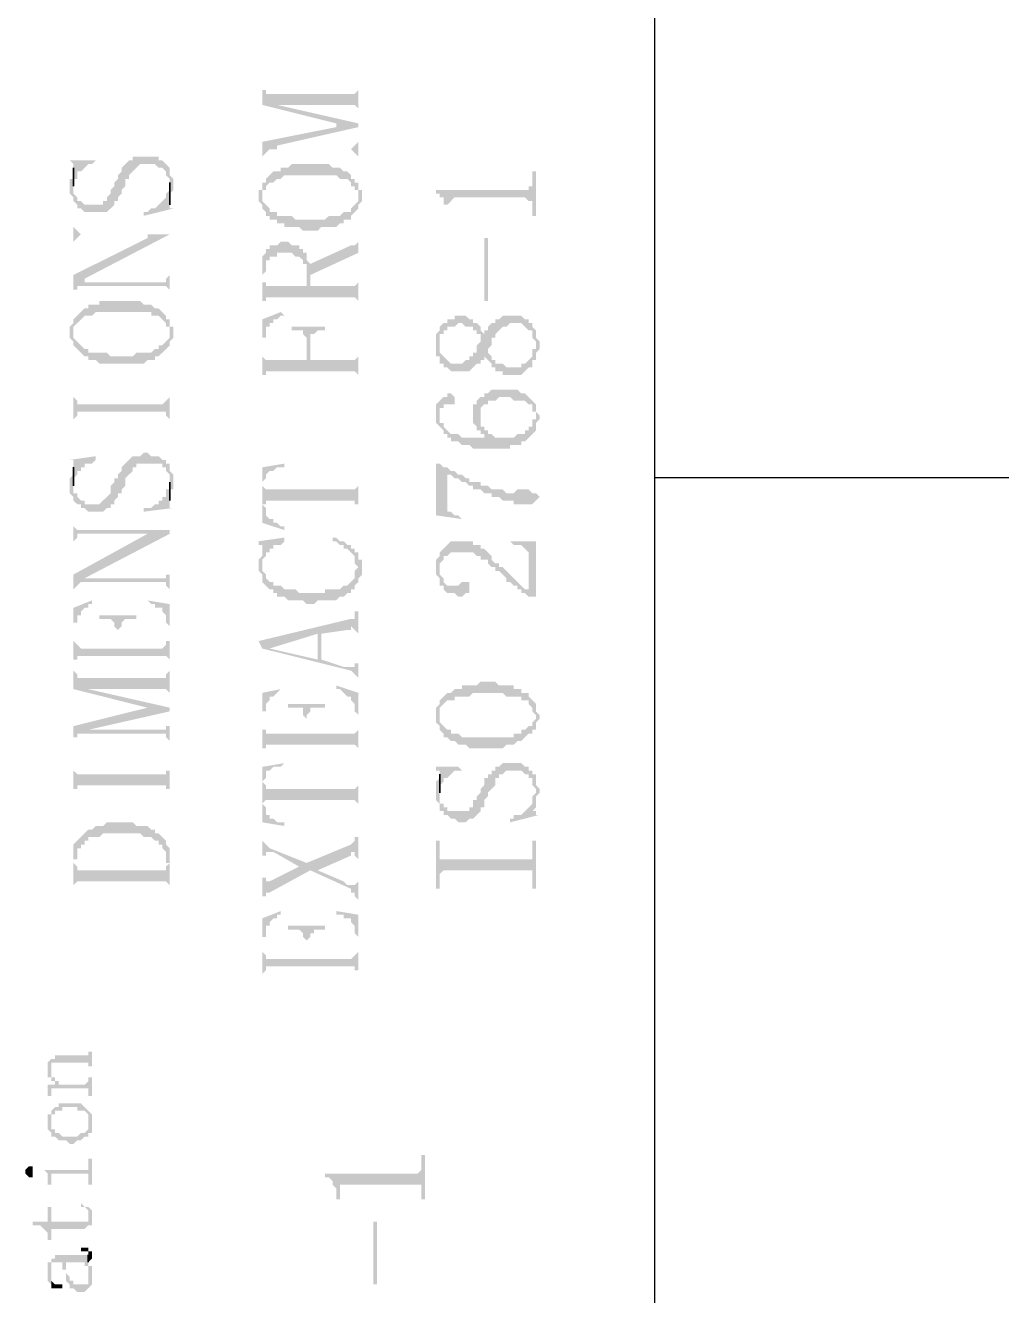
# Model space of a CAD drawing. Header units: inches. Extents: x 3613 to 8393, y -2205 to -794.
# Drawn here: x 3625.07 to 3636.98, y -1664.31 to -1648.8 of the extents above; entities that cross this region are included whole.
import ezdxf

# ---------------------------------------------------------------- set-up
doc = ezdxf.new("R2010")
doc.units = ezdxf.units.IN
doc.header["$MEASUREMENT"] = 0

msp = doc.modelspace()

# ---------------------------------------------------------------- hatches: boundary and pattern name
at = {"transparency": 33554559}
for points in [[(3627.961, -1649.547), (3627.961, -1649.773), (3628.864, -1649.999), (3628.864, -1650.044), (3629.135, -1650.044), (3629.135, -1649.999), (3628.142, -1649.773), (3628.142, -1649.773), (3628.051, -1649.638), (3628.006, -1649.638), (3628.006, -1649.593), (3627.961, -1649.593)], [(3628.051, -1649.638), (3628.142, -1649.773), (3629.089, -1649.773), (3629.135, -1649.818), (3629.135, -1649.863), (3629.135, -1649.547), (3629.135, -1649.593), (3629.135, -1649.593), (3629.089, -1649.638), (3629.044, -1649.638)], [(3627.961, -1650.224), (3627.961, -1650.405), (3627.961, -1650.405), (3628.006, -1650.36), (3628.006, -1650.36), (3628.051, -1650.315), (3628.142, -1650.27), (3629.135, -1650.044), (3628.864, -1650.044)], [(3628.051, -1650.315), (3629.044, -1650.315), (3629.089, -1650.36), (3629.089, -1650.36), (3629.135, -1650.405), (3629.135, -1650.224), (3629.135, -1650.224), (3629.089, -1650.27), (3629.089, -1650.27), (3629.044, -1650.315), (3628.142, -1650.315), (3628.142, -1650.27)], [(3625.614, -1650.766), (3625.614, -1650.856), (3625.614, -1650.856), (3625.659, -1650.901), (3625.659, -1650.947), (3625.659, -1650.947), (3625.705, -1650.992), (3625.705, -1651.037), (3625.75, -1651.037), (3625.795, -1651.082), (3626.066, -1651.082), (3626.111, -1651.037), (3626.111, -1651.037), (3626.156, -1650.992), (3626.156, -1650.947), (3626.201, -1650.947), (3626.201, -1650.901), (3626.246, -1650.856), (3626.246, -1650.811), (3626.291, -1650.766), (3626.291, -1650.676), (3626.336, -1650.676), (3626.336, -1650.631), (3626.382, -1650.585), (3626.382, -1650.585), (3626.427, -1650.54), (3626.427, -1650.54), (3626.472, -1650.495), (3626.652, -1650.495), (3626.697, -1650.54), (3626.743, -1650.54), (3626.788, -1650.585), (3626.788, -1650.631), (3626.833, -1650.676), (3626.833, -1650.901), (3626.833, -1650.856), (3626.833, -1650.856), (3626.878, -1650.811), (3626.878, -1650.721), (3626.878, -1650.676), (3626.878, -1650.676), (3626.833, -1650.631), (3626.833, -1650.54), (3626.833, -1650.54), (3626.788, -1650.495), (3626.788, -1650.495), (3626.743, -1650.45), (3626.697, -1650.45), (3626.697, -1650.405), (3626.382, -1650.405), (3626.382, -1650.45), (3626.336, -1650.45), (3626.291, -1650.495), (3626.291, -1650.495), (3626.246, -1650.54), (3626.246, -1650.585), (3626.246, -1650.585), (3626.201, -1650.631), (3626.201, -1650.676), (3626.156, -1650.721), (3626.156, -1650.766), (3626.111, -1650.811), (3626.111, -1650.856), (3626.111, -1650.856), (3626.066, -1650.901), (3626.066, -1650.947), (3626.02, -1650.947), (3626.02, -1650.992), (3625.795, -1650.992), (3625.75, -1650.947), (3625.705, -1650.947), (3625.705, -1650.901), (3625.705, -1650.901), (3625.659, -1650.856), (3625.659, -1650.585), (3625.659, -1650.676), (3625.614, -1650.676), (3625.614, -1650.721)], [(3625.614, -1650.45), (3625.659, -1650.495), (3625.659, -1650.676), (3625.705, -1650.676), (3625.705, -1650.585), (3625.75, -1650.585), (3625.795, -1650.54), (3625.795, -1650.54), (3625.84, -1650.495), (3625.885, -1650.495), (3625.93, -1650.45), (3625.93, -1650.45)], [(3627.961, -1650.721), (3627.961, -1650.901), (3627.961, -1650.811), (3628.006, -1650.811), (3628.006, -1650.766), (3628.051, -1650.721), (3628.097, -1650.721), (3628.142, -1650.676), (3628.187, -1650.676), (3628.232, -1650.631), (3628.864, -1650.631), (3628.909, -1650.676), (3628.999, -1650.676), (3629.044, -1650.721), (3629.044, -1650.766), (3629.089, -1650.766), (3629.089, -1650.811), (3629.135, -1650.811), (3629.135, -1650.901), (3629.135, -1650.721), (3629.089, -1650.721), (3629.089, -1650.676), (3629.044, -1650.676), (3629.044, -1650.631), (3628.999, -1650.585), (3628.954, -1650.585), (3628.909, -1650.54), (3628.819, -1650.54), (3628.774, -1650.495), (3628.322, -1650.495), (3628.277, -1650.54), (3628.187, -1650.54), (3628.187, -1650.585), (3628.097, -1650.585), (3628.051, -1650.631), (3628.051, -1650.631), (3628.006, -1650.676), (3628.006, -1650.721)], [(3630.082, -1650.811), (3630.082, -1650.856), (3630.127, -1650.856), (3630.127, -1650.901), (3630.173, -1650.901), (3630.173, -1650.992), (3630.218, -1650.992), (3630.218, -1651.127), (3630.218, -1650.992), (3630.263, -1650.947), (3630.263, -1650.947), (3630.308, -1650.901), (3631.166, -1650.901), (3631.211, -1650.947), (3631.256, -1650.947), (3631.256, -1650.992), (3631.256, -1651.127), (3631.301, -1651.127), (3631.301, -1650.585), (3631.256, -1650.585), (3631.256, -1650.721), (3631.256, -1650.766), (3631.211, -1650.766), (3631.211, -1650.811), (3631.166, -1650.811)], [(3627.916, -1650.901), (3627.916, -1650.947), (3627.916, -1650.947), (3627.961, -1650.992), (3627.961, -1651.037), (3627.961, -1651.037), (3628.006, -1651.082), (3628.006, -1651.127), (3628.051, -1651.127), (3628.051, -1651.172), (3628.142, -1651.172), (3628.142, -1651.217), (3628.232, -1651.217), (3628.232, -1651.262), (3628.412, -1651.262), (3628.458, -1651.308), (3628.638, -1651.308), (3628.683, -1651.262), (3628.864, -1651.262), (3628.909, -1651.217), (3628.954, -1651.217), (3628.954, -1651.172), (3629.044, -1651.172), (3629.044, -1651.127), (3629.089, -1651.082), (3629.089, -1651.082), (3629.135, -1651.037), (3629.135, -1650.992), (3629.18, -1650.947), (3629.18, -1650.811), (3629.135, -1650.811), (3629.135, -1650.721), (3629.135, -1650.901), (3629.135, -1650.947), (3629.135, -1650.947), (3629.089, -1650.992), (3629.089, -1650.992), (3629.044, -1651.037), (3629.044, -1651.082), (3628.954, -1651.082), (3628.909, -1651.127), (3628.774, -1651.127), (3628.728, -1651.172), (3628.367, -1651.172), (3628.322, -1651.127), (3628.142, -1651.127), (3628.142, -1651.082), (3628.051, -1651.082), (3628.051, -1651.037), (3628.006, -1650.992), (3628.006, -1650.992), (3627.961, -1650.947), (3627.961, -1650.901), (3627.961, -1650.721), (3627.961, -1650.811), (3627.916, -1650.811), (3627.916, -1650.856)], [(3626.517, -1651.082), (3626.517, -1651.127), (3626.878, -1651.037), (3626.833, -1651.037), (3626.833, -1650.992), (3626.833, -1650.811), (3626.788, -1650.856), (3626.788, -1650.901), (3626.743, -1650.947), (3626.743, -1650.947), (3626.697, -1650.992), (3626.697, -1650.992), (3626.652, -1651.037), (3626.607, -1651.037), (3626.562, -1651.082)], [(3625.659, -1651.217), (3625.659, -1651.488), (3625.659, -1651.443), (3625.705, -1651.398), (3625.705, -1651.398), (3625.75, -1651.353), (3626.562, -1651.353), (3626.562, -1651.398), (3626.833, -1651.353), (3625.75, -1651.353), (3625.705, -1651.308), (3625.705, -1651.308), (3625.659, -1651.262)], [(3625.659, -1651.849), (3625.659, -1652.075), (3625.659, -1652.03), (3625.705, -1652.03), (3625.705, -1651.985), (3625.75, -1651.985), (3625.795, -1651.894), (3626.833, -1651.353), (3626.562, -1651.398)], [(3627.961, -1651.804), (3627.961, -1652.21), (3627.961, -1651.849), (3628.006, -1651.804), (3628.006, -1651.714), (3628.006, -1651.669), (3628.051, -1651.669), (3628.051, -1651.624), (3628.142, -1651.624), (3628.142, -1651.578), (3628.322, -1651.578), (3628.367, -1651.624), (3628.412, -1651.624), (3628.458, -1651.669), (3628.458, -1651.714), (3628.503, -1651.714), (3628.503, -1651.985), (3628.503, -1651.578), (3628.458, -1651.578), (3628.458, -1651.533), (3628.412, -1651.533), (3628.412, -1651.488), (3628.322, -1651.488), (3628.277, -1651.443), (3628.187, -1651.443), (3628.142, -1651.488), (3628.051, -1651.488), (3628.051, -1651.533), (3628.006, -1651.533), (3628.006, -1651.578), (3628.006, -1651.578), (3627.961, -1651.624), (3627.961, -1651.669), (3627.961, -1651.759)], [(3628.548, -1651.714), (3628.548, -1651.849), (3629.135, -1651.578), (3629.135, -1651.398), (3629.135, -1651.443), (3629.135, -1651.443), (3629.089, -1651.488), (3629.044, -1651.488)], [(3630.714, -1652.165), (3630.714, -1651.398), (3630.669, -1651.398), (3630.669, -1652.165)], [(3627.961, -1652.165), (3628.006, -1652.165), (3628.006, -1652.12), (3629.089, -1652.12), (3629.135, -1652.165), (3629.135, -1652.21), (3629.135, -1651.894), (3629.135, -1651.939), (3629.135, -1651.939), (3629.089, -1651.985), (3628.548, -1651.985), (3628.548, -1651.714), (3628.548, -1651.714), (3628.503, -1651.669), (3628.503, -1651.624), (3628.503, -1651.985), (3628.006, -1651.985), (3628.006, -1651.939), (3627.961, -1651.939), (3627.961, -1651.849)], [(3625.75, -1651.985), (3626.788, -1651.985), (3626.833, -1652.03), (3626.833, -1652.075), (3626.833, -1651.804), (3626.833, -1651.849), (3626.788, -1651.894), (3626.788, -1651.939), (3625.795, -1651.939), (3625.795, -1651.894)], [(3625.659, -1652.391), (3625.659, -1652.571), (3625.659, -1652.481), (3625.705, -1652.436), (3625.705, -1652.436), (3625.75, -1652.391), (3625.75, -1652.391), (3625.795, -1652.346), (3625.885, -1652.346), (3625.93, -1652.301), (3626.607, -1652.301), (3626.607, -1652.346), (3626.697, -1652.346), (3626.743, -1652.391), (3626.743, -1652.391), (3626.788, -1652.436), (3626.788, -1652.481), (3626.833, -1652.481), (3626.833, -1652.571), (3626.833, -1652.391), (3626.788, -1652.391), (3626.788, -1652.346), (3626.743, -1652.301), (3626.743, -1652.301), (3626.697, -1652.255), (3626.652, -1652.255), (3626.607, -1652.21), (3626.517, -1652.21), (3626.472, -1652.165), (3625.975, -1652.165), (3625.975, -1652.21), (3625.84, -1652.21), (3625.84, -1652.255), (3625.795, -1652.255), (3625.75, -1652.301), (3625.75, -1652.301), (3625.705, -1652.346), (3625.705, -1652.346)], [(3625.614, -1652.571), (3625.614, -1652.616), (3625.659, -1652.662), (3625.659, -1652.707), (3625.705, -1652.752), (3625.705, -1652.752), (3625.75, -1652.797), (3625.75, -1652.797), (3625.795, -1652.842), (3625.84, -1652.842), (3625.84, -1652.887), (3625.93, -1652.887), (3625.975, -1652.932), (3626.517, -1652.932), (3626.562, -1652.887), (3626.652, -1652.887), (3626.652, -1652.842), (3626.697, -1652.842), (3626.743, -1652.797), (3626.743, -1652.797), (3626.788, -1652.752), (3626.788, -1652.752), (3626.833, -1652.707), (3626.833, -1652.662), (3626.833, -1652.662), (3626.878, -1652.616), (3626.878, -1652.571), (3626.878, -1652.481), (3626.833, -1652.481), (3626.833, -1652.391), (3626.833, -1652.571), (3626.833, -1652.616), (3626.788, -1652.662), (3626.788, -1652.662), (3626.743, -1652.707), (3626.697, -1652.707), (3626.697, -1652.752), (3626.652, -1652.752), (3626.607, -1652.797), (3626.427, -1652.797), (3626.382, -1652.842), (3626.111, -1652.842), (3626.066, -1652.797), (3625.84, -1652.797), (3625.84, -1652.752), (3625.795, -1652.752), (3625.75, -1652.707), (3625.75, -1652.707), (3625.705, -1652.662), (3625.705, -1652.662), (3625.659, -1652.616), (3625.659, -1652.571), (3625.659, -1652.391), (3625.659, -1652.436), (3625.659, -1652.436), (3625.614, -1652.481), (3625.614, -1652.526)], [(3627.961, -1652.391), (3627.961, -1653.113), (3627.961, -1652.616), (3628.006, -1652.616), (3628.006, -1652.481), (3628.051, -1652.481), (3628.051, -1652.436), (3628.097, -1652.436), (3628.097, -1652.391), (3628.142, -1652.391), (3628.187, -1652.346), (3628.232, -1652.346), (3628.187, -1652.301)], [(3630.082, -1652.707), (3630.082, -1652.842), (3630.127, -1652.842), (3630.127, -1652.932), (3630.173, -1652.932), (3630.173, -1652.977), (3630.218, -1652.977), (3630.263, -1653.023), (3630.489, -1653.023), (3630.534, -1652.977), (3630.534, -1652.977), (3630.579, -1652.932), (3630.624, -1652.932), (3630.624, -1652.887), (3630.669, -1652.887), (3630.669, -1652.842), (3630.669, -1652.842), (3630.714, -1652.887), (3630.714, -1652.752), (3630.714, -1652.752), (3630.759, -1652.707), (3630.759, -1652.616), (3630.804, -1652.616), (3630.804, -1652.571), (3630.85, -1652.526), (3630.85, -1652.526), (3630.895, -1652.481), (3630.94, -1652.481), (3630.985, -1652.436), (3631.12, -1652.436), (3631.166, -1652.481), (3631.166, -1652.481), (3631.211, -1652.526), (3631.256, -1652.526), (3631.256, -1652.571), (3631.256, -1652.616), (3631.301, -1652.662), (3631.301, -1652.887), (3631.301, -1652.797), (3631.301, -1652.797), (3631.346, -1652.752), (3631.346, -1652.662), (3631.301, -1652.616), (3631.301, -1652.571), (3631.301, -1652.526), (3631.256, -1652.481), (3631.256, -1652.436), (3631.211, -1652.436), (3631.211, -1652.391), (3631.166, -1652.391), (3631.12, -1652.346), (3630.895, -1652.346), (3630.85, -1652.391), (3630.804, -1652.391), (3630.804, -1652.436), (3630.759, -1652.436), (3630.714, -1652.481), (3630.714, -1652.526), (3630.669, -1652.526), (3630.669, -1652.571), (3630.669, -1652.571), (3630.624, -1652.526), (3630.624, -1652.616), (3630.624, -1652.662), (3630.579, -1652.707), (3630.579, -1652.797), (3630.534, -1652.797), (3630.534, -1652.842), (3630.489, -1652.842), (3630.489, -1652.887), (3630.443, -1652.887), (3630.398, -1652.932), (3630.263, -1652.932), (3630.218, -1652.887), (3630.218, -1652.887), (3630.173, -1652.842), (3630.173, -1652.842), (3630.127, -1652.797), (3630.127, -1652.752), (3630.127, -1652.526), (3630.127, -1652.526), (3630.082, -1652.571), (3630.082, -1652.662)], [(3630.127, -1652.526), (3630.127, -1652.707), (3630.127, -1652.571), (3630.173, -1652.571), (3630.173, -1652.526), (3630.218, -1652.526), (3630.218, -1652.481), (3630.308, -1652.481), (3630.353, -1652.436), (3630.398, -1652.436), (3630.443, -1652.481), (3630.534, -1652.481), (3630.534, -1652.526), (3630.579, -1652.526), (3630.579, -1652.571), (3630.624, -1652.571), (3630.624, -1652.616), (3630.624, -1652.526), (3630.624, -1652.481), (3630.579, -1652.436), (3630.534, -1652.436), (3630.534, -1652.391), (3630.489, -1652.391), (3630.443, -1652.346), (3630.308, -1652.346), (3630.308, -1652.391), (3630.218, -1652.391), (3630.218, -1652.436), (3630.173, -1652.436), (3630.127, -1652.481)], [(3628.322, -1652.481), (3628.322, -1652.526), (3628.458, -1652.526), (3628.458, -1652.571), (3628.458, -1652.571), (3628.503, -1652.616), (3628.503, -1652.887), (3628.548, -1652.662), (3628.548, -1652.571), (3628.593, -1652.571), (3628.638, -1652.526), (3628.728, -1652.526), (3628.728, -1652.481)], [(3627.961, -1653.068), (3628.006, -1653.068), (3628.006, -1653.023), (3629.089, -1653.023), (3629.135, -1653.068), (3629.135, -1653.113), (3629.135, -1652.797), (3629.135, -1652.842), (3629.135, -1652.842), (3629.089, -1652.887), (3628.548, -1652.887), (3628.548, -1652.662), (3628.503, -1652.887), (3628.006, -1652.887), (3627.961, -1652.842), (3627.961, -1652.662)], [(3630.714, -1652.887), (3630.714, -1652.887), (3630.759, -1652.932), (3630.759, -1652.977), (3630.804, -1652.977), (3630.804, -1653.023), (3630.895, -1653.023), (3630.895, -1653.068), (3631.12, -1653.068), (3631.166, -1653.023), (3631.166, -1653.023), (3631.211, -1652.977), (3631.256, -1652.977), (3631.256, -1652.887), (3631.301, -1652.887), (3631.301, -1652.707), (3631.301, -1652.752), (3631.256, -1652.752), (3631.256, -1652.842), (3631.256, -1652.842), (3631.211, -1652.887), (3631.211, -1652.887), (3631.166, -1652.932), (3631.12, -1652.932), (3631.12, -1652.977), (3630.94, -1652.977), (3630.895, -1652.932), (3630.804, -1652.932), (3630.804, -1652.887), (3630.759, -1652.887), (3630.759, -1652.842), (3630.714, -1652.797), (3630.714, -1652.797)], [(3625.659, -1653.203), (3625.659, -1653.745), (3625.659, -1653.609), (3625.705, -1653.564), (3625.705, -1653.519), (3626.788, -1653.519), (3626.788, -1653.564), (3626.788, -1653.564), (3626.833, -1653.609), (3626.833, -1653.745), (3626.833, -1653.203), (3626.833, -1653.339), (3626.788, -1653.384), (3626.788, -1653.384), (3626.743, -1653.429), (3625.705, -1653.429), (3625.705, -1653.384), (3625.705, -1653.384), (3625.659, -1653.339)], [(3630.082, -1653.519), (3630.082, -1653.609), (3630.082, -1653.654), (3630.127, -1653.7), (3630.127, -1653.7), (3630.173, -1653.745), (3630.173, -1653.79), (3630.218, -1653.79), (3630.218, -1653.835), (3630.263, -1653.835), (3630.263, -1653.88), (3630.353, -1653.88), (3630.398, -1653.925), (3630.489, -1653.925), (3630.534, -1653.97), (3630.985, -1653.97), (3630.985, -1653.925), (3631.12, -1653.925), (3631.12, -1653.88), (3631.166, -1653.88), (3631.211, -1653.835), (3631.211, -1653.835), (3631.256, -1653.79), (3631.256, -1653.79), (3631.301, -1653.745), (3631.301, -1653.564), (3631.301, -1653.609), (3631.256, -1653.609), (3631.256, -1653.7), (3631.211, -1653.7), (3631.211, -1653.745), (3631.166, -1653.745), (3631.166, -1653.79), (3631.075, -1653.79), (3631.03, -1653.835), (3630.804, -1653.835), (3630.759, -1653.79), (3630.714, -1653.835), (3630.398, -1653.835), (3630.353, -1653.79), (3630.263, -1653.79), (3630.218, -1653.745), (3630.218, -1653.745), (3630.173, -1653.7), (3630.173, -1653.654), (3630.127, -1653.654), (3630.127, -1653.564), (3630.127, -1653.384), (3630.082, -1653.429), (3630.082, -1653.474), (3630.082, -1653.474)], [(3630.127, -1653.384), (3630.127, -1653.564), (3630.127, -1653.474), (3630.173, -1653.474), (3630.173, -1653.429), (3630.308, -1653.429), (3630.308, -1653.339), (3630.308, -1653.339), (3630.263, -1653.293), (3630.218, -1653.293), (3630.218, -1653.339), (3630.173, -1653.339)], [(3630.534, -1653.564), (3630.534, -1653.654), (3630.579, -1653.7), (3630.579, -1653.745), (3630.624, -1653.745), (3630.624, -1653.519), (3630.624, -1653.474), (3630.669, -1653.429), (3630.714, -1653.429), (3630.714, -1653.384), (3630.804, -1653.384), (3630.85, -1653.339), (3630.985, -1653.339), (3631.03, -1653.384), (3631.166, -1653.384), (3631.211, -1653.429), (3631.256, -1653.429), (3631.256, -1653.519), (3631.301, -1653.519), (3631.301, -1653.745), (3631.301, -1653.654), (3631.346, -1653.609), (3631.346, -1653.564), (3631.346, -1653.564), (3631.301, -1653.519), (3631.301, -1653.474), (3631.301, -1653.429), (3631.256, -1653.384), (3631.256, -1653.384), (3631.211, -1653.339), (3631.211, -1653.339), (3631.166, -1653.293), (3631.12, -1653.293), (3631.075, -1653.248), (3630.759, -1653.248), (3630.714, -1653.293), (3630.669, -1653.293), (3630.669, -1653.339), (3630.624, -1653.339), (3630.579, -1653.384), (3630.579, -1653.429), (3630.534, -1653.429), (3630.534, -1653.519)], [(3630.624, -1653.745), (3630.624, -1653.79), (3630.669, -1653.79), (3630.669, -1653.835), (3630.714, -1653.835), (3630.759, -1653.79), (3630.714, -1653.79), (3630.714, -1653.745), (3630.669, -1653.745), (3630.669, -1653.7), (3630.624, -1653.7), (3630.624, -1653.654), (3630.624, -1653.564)], [(3625.614, -1654.422), (3625.614, -1654.512), (3625.659, -1654.557), (3625.659, -1654.602), (3625.705, -1654.647), (3625.75, -1654.647), (3625.75, -1654.693), (3625.795, -1654.693), (3625.84, -1654.738), (3626.02, -1654.738), (3626.066, -1654.693), (3626.111, -1654.693), (3626.111, -1654.647), (3626.156, -1654.647), (3626.156, -1654.602), (3626.156, -1654.602), (3626.201, -1654.557), (3626.201, -1654.512), (3626.246, -1654.512), (3626.246, -1654.467), (3626.291, -1654.422), (3626.291, -1654.331), (3626.336, -1654.286), (3626.336, -1654.286), (3626.382, -1654.241), (3626.382, -1654.196), (3626.427, -1654.196), (3626.427, -1654.151), (3626.743, -1654.151), (3626.743, -1654.196), (3626.788, -1654.196), (3626.788, -1654.241), (3626.788, -1654.241), (3626.833, -1654.286), (3626.833, -1654.557), (3626.833, -1654.467), (3626.878, -1654.467), (3626.878, -1654.377), (3626.878, -1654.286), (3626.833, -1654.241), (3626.833, -1654.151), (3626.788, -1654.151), (3626.788, -1654.106), (3626.743, -1654.106), (3626.697, -1654.061), (3626.607, -1654.061), (3626.562, -1654.016), (3626.517, -1654.016), (3626.472, -1654.061), (3626.382, -1654.061), (3626.336, -1654.106), (3626.336, -1654.106), (3626.291, -1654.151), (3626.291, -1654.151), (3626.246, -1654.196), (3626.246, -1654.241), (3626.201, -1654.286), (3626.201, -1654.331), (3626.156, -1654.331), (3626.156, -1654.377), (3626.111, -1654.422), (3626.111, -1654.512), (3626.066, -1654.557), (3626.066, -1654.557), (3626.02, -1654.602), (3626.02, -1654.602), (3625.975, -1654.647), (3625.795, -1654.647), (3625.795, -1654.602), (3625.75, -1654.602), (3625.705, -1654.557), (3625.705, -1654.512), (3625.659, -1654.512), (3625.659, -1654.241), (3625.659, -1654.286), (3625.659, -1654.286), (3625.614, -1654.331), (3625.614, -1654.377)], [(3625.614, -1654.106), (3625.659, -1654.106), (3625.659, -1654.151), (3625.659, -1654.331), (3625.705, -1654.286), (3625.705, -1654.241), (3625.75, -1654.241), (3625.75, -1654.196), (3625.795, -1654.196), (3625.795, -1654.151), (3625.885, -1654.151), (3625.93, -1654.106), (3625.93, -1654.061)], [(3627.961, -1654.196), (3627.961, -1654.422), (3627.961, -1654.377), (3628.006, -1654.331), (3628.006, -1654.286), (3628.006, -1654.286), (3628.051, -1654.241), (3628.097, -1654.241), (3628.142, -1654.196), (3628.232, -1654.196), (3628.232, -1654.151)], [(3630.082, -1654.151), (3630.082, -1654.783), (3630.398, -1654.828), (3630.398, -1654.828), (3630.353, -1654.783), (3630.308, -1654.783), (3630.263, -1654.738), (3630.218, -1654.738), (3630.218, -1654.241), (3630.173, -1654.196), (3630.127, -1654.151)], [(3627.961, -1654.196), (3627.961, -1654.873), (3628.232, -1654.963), (3628.232, -1654.918), (3628.187, -1654.918), (3628.142, -1654.873), (3628.097, -1654.873), (3628.097, -1654.828), (3628.051, -1654.828), (3628.006, -1654.783), (3628.006, -1654.693), (3627.961, -1654.647), (3627.961, -1654.422)], [(3630.173, -1654.196), (3630.218, -1654.241), (3630.218, -1654.286), (3630.263, -1654.286), (3630.308, -1654.331), (3630.353, -1654.331), (3630.398, -1654.377), (3630.443, -1654.377), (3630.489, -1654.422), (3630.534, -1654.422), (3630.534, -1654.467), (3630.624, -1654.467), (3630.669, -1654.512), (3630.759, -1654.512), (3630.759, -1654.557), (3630.85, -1654.557), (3630.895, -1654.602), (3631.03, -1654.602), (3631.03, -1654.647), (3631.256, -1654.647), (3631.301, -1654.602), (3631.301, -1654.602), (3631.346, -1654.557), (3631.301, -1654.512), (3631.256, -1654.512), (3631.211, -1654.467), (3631.075, -1654.467), (3631.03, -1654.512), (3630.94, -1654.512), (3630.895, -1654.467), (3630.759, -1654.467), (3630.714, -1654.422), (3630.624, -1654.422), (3630.624, -1654.377), (3630.489, -1654.377), (3630.489, -1654.331), (3630.443, -1654.331), (3630.398, -1654.286), (3630.353, -1654.286), (3630.308, -1654.241), (3630.263, -1654.241), (3630.218, -1654.196)], [(3626.517, -1654.693), (3626.517, -1654.738), (3626.878, -1654.693), (3626.833, -1654.693), (3626.833, -1654.647), (3626.833, -1654.467), (3626.788, -1654.467), (3626.788, -1654.557), (3626.743, -1654.557), (3626.743, -1654.602), (3626.697, -1654.602), (3626.697, -1654.647), (3626.652, -1654.647), (3626.607, -1654.693), (3626.562, -1654.693)], [(3627.961, -1654.422), (3627.961, -1654.647), (3628.006, -1654.647), (3628.006, -1654.602), (3629.089, -1654.602), (3629.089, -1654.647), (3629.135, -1654.647), (3629.135, -1654.738), (3629.135, -1654.377), (3629.135, -1654.422), (3629.135, -1654.422), (3629.089, -1654.467), (3628.006, -1654.467)], [(3625.659, -1654.828), (3625.659, -1655.144), (3625.659, -1655.099), (3625.705, -1655.054), (3625.705, -1655.008), (3626.833, -1655.008), (3626.833, -1654.963), (3625.705, -1654.963), (3625.659, -1654.918)], [(3625.659, -1655.505), (3625.659, -1655.731), (3625.659, -1655.685), (3625.705, -1655.64), (3625.705, -1655.64), (3625.75, -1655.595), (3625.795, -1655.55), (3626.833, -1655.008), (3626.562, -1655.008)], [(3627.916, -1655.099), (3627.916, -1655.144), (3627.961, -1655.144), (3627.961, -1655.55), (3627.961, -1655.324), (3628.006, -1655.279), (3628.006, -1655.234), (3628.051, -1655.234), (3628.051, -1655.189), (3628.097, -1655.189), (3628.097, -1655.144), (3628.187, -1655.144), (3628.232, -1655.099), (3628.232, -1655.054)], [(3628.819, -1655.099), (3628.864, -1655.099), (3628.909, -1655.144), (3628.954, -1655.144), (3628.954, -1655.189), (3628.999, -1655.189), (3629.044, -1655.234), (3629.044, -1655.234), (3629.089, -1655.279), (3629.089, -1655.324), (3629.089, -1655.37), (3629.135, -1655.415), (3629.135, -1655.234), (3629.089, -1655.234), (3629.089, -1655.189), (3629.044, -1655.189), (3629.044, -1655.144), (3628.999, -1655.144), (3628.954, -1655.099), (3628.909, -1655.099), (3628.864, -1655.054), (3628.819, -1655.054)], [(3627.916, -1655.37), (3627.916, -1655.415), (3627.916, -1655.46), (3627.961, -1655.505), (3627.961, -1655.55), (3627.961, -1655.189), (3627.961, -1655.234), (3627.961, -1655.279), (3627.916, -1655.324)], [(3627.961, -1655.55), (3627.961, -1655.595), (3628.006, -1655.64), (3628.006, -1655.64), (3628.051, -1655.685), (3628.097, -1655.685), (3628.097, -1655.731), (3628.142, -1655.731), (3628.142, -1655.776), (3628.232, -1655.776), (3628.277, -1655.821), (3628.458, -1655.821), (3628.503, -1655.866), (3628.593, -1655.866), (3628.638, -1655.821), (3628.864, -1655.821), (3628.909, -1655.776), (3628.954, -1655.776), (3628.999, -1655.731), (3629.044, -1655.731), (3629.044, -1655.685), (3629.089, -1655.685), (3629.089, -1655.64), (3629.135, -1655.595), (3629.135, -1655.55), (3629.18, -1655.505), (3629.18, -1655.415), (3629.18, -1655.324), (3629.135, -1655.324), (3629.135, -1655.234), (3629.135, -1655.415), (3629.135, -1655.415), (3629.089, -1655.46), (3629.089, -1655.55), (3629.089, -1655.55), (3629.044, -1655.595), (3629.044, -1655.595), (3628.999, -1655.64), (3628.954, -1655.64), (3628.909, -1655.685), (3628.728, -1655.685), (3628.728, -1655.731), (3628.412, -1655.731), (3628.367, -1655.685), (3628.232, -1655.685), (3628.187, -1655.64), (3628.097, -1655.64), (3628.097, -1655.595), (3628.051, -1655.595), (3628.006, -1655.55), (3628.006, -1655.505), (3627.961, -1655.46), (3627.961, -1655.415)], [(3630.082, -1655.415), (3630.082, -1655.505), (3630.082, -1655.505), (3630.127, -1655.55), (3630.127, -1655.595), (3630.127, -1655.37), (3630.127, -1655.37), (3630.173, -1655.324), (3630.173, -1655.279), (3630.218, -1655.279), (3630.263, -1655.234), (3630.534, -1655.234), (3630.579, -1655.279), (3630.624, -1655.279), (3630.624, -1655.324), (3630.714, -1655.324), (3630.714, -1655.37), (3630.759, -1655.415), (3630.804, -1655.415), (3630.804, -1655.46), (3630.85, -1655.46), (3630.895, -1655.505), (3630.895, -1655.505), (3630.94, -1655.55), (3630.94, -1655.595), (3630.985, -1655.595), (3631.03, -1655.64), (3631.075, -1655.64), (3631.075, -1655.685), (3631.12, -1655.685), (3631.12, -1655.731), (3631.166, -1655.731), (3631.211, -1655.776), (3631.211, -1655.685), (3631.166, -1655.685), (3631.12, -1655.64), (3631.12, -1655.64), (3631.075, -1655.595), (3631.03, -1655.55), (3631.03, -1655.55), (3630.985, -1655.505), (3630.985, -1655.505), (3630.94, -1655.46), (3630.94, -1655.46), (3630.895, -1655.415), (3630.85, -1655.415), (3630.85, -1655.37), (3630.804, -1655.37), (3630.759, -1655.324), (3630.759, -1655.279), (3630.714, -1655.234), (3630.714, -1655.234), (3630.669, -1655.189), (3630.624, -1655.189), (3630.624, -1655.144), (3630.534, -1655.144), (3630.534, -1655.099), (3630.263, -1655.099), (3630.218, -1655.144), (3630.218, -1655.144), (3630.173, -1655.189), (3630.173, -1655.189), (3630.127, -1655.234), (3630.127, -1655.279), (3630.082, -1655.324), (3630.082, -1655.37)], [(3630.985, -1655.099), (3630.985, -1655.099), (3631.03, -1655.144), (3631.12, -1655.144), (3631.166, -1655.189), (3631.166, -1655.189), (3631.211, -1655.234), (3631.211, -1655.776), (3631.301, -1655.776), (3631.301, -1655.099)], [(3625.75, -1655.595), (3626.788, -1655.595), (3626.788, -1655.64), (3626.788, -1655.64), (3626.833, -1655.685), (3626.833, -1655.731), (3626.833, -1655.46), (3626.833, -1655.505), (3626.788, -1655.505), (3626.788, -1655.55), (3625.795, -1655.55)], [(3630.127, -1655.595), (3630.127, -1655.64), (3630.173, -1655.64), (3630.173, -1655.685), (3630.173, -1655.685), (3630.218, -1655.731), (3630.308, -1655.731), (3630.353, -1655.776), (3630.398, -1655.776), (3630.443, -1655.731), (3630.489, -1655.731), (3630.489, -1655.685), (3630.489, -1655.595), (3630.398, -1655.595), (3630.353, -1655.64), (3630.218, -1655.64), (3630.173, -1655.595), (3630.173, -1655.55), (3630.127, -1655.505), (3630.127, -1655.46)], [(3625.659, -1655.911), (3625.659, -1656.588), (3625.659, -1656.092), (3625.705, -1656.092), (3625.705, -1656.001), (3625.75, -1656.001), (3625.75, -1655.956), (3625.75, -1655.956), (3625.795, -1655.911), (3625.84, -1655.911), (3625.84, -1655.866), (3625.885, -1655.866), (3625.885, -1655.821)], [(3626.562, -1655.821), (3626.562, -1655.821), (3626.607, -1655.866), (3626.652, -1655.866), (3626.652, -1655.911), (3626.743, -1655.911), (3626.743, -1655.956), (3626.743, -1655.956), (3626.788, -1656.001), (3626.788, -1656.046), (3626.788, -1656.092), (3626.833, -1656.137), (3626.833, -1656.588), (3626.833, -1655.866)], [(3625.975, -1656.001), (3625.975, -1656.046), (3626.111, -1656.046), (3626.156, -1656.092), (3626.156, -1656.137), (3626.201, -1656.182), (3626.201, -1656.408), (3626.201, -1656.182), (3626.201, -1656.182), (3626.246, -1656.137), (3626.246, -1656.092), (3626.246, -1656.092), (3626.291, -1656.046), (3626.427, -1656.046), (3626.427, -1656.001)], [(3627.916, -1656.317), (3627.961, -1656.408), (3628.051, -1656.408), (3628.638, -1656.227), (3628.638, -1656.543), (3628.683, -1656.227), (3628.999, -1656.182), (3629.044, -1656.182), (3629.044, -1656.137), (3629.089, -1656.182), (3629.089, -1656.182), (3629.135, -1656.227), (3629.135, -1655.956), (3629.089, -1655.956), (3629.089, -1656.046), (3629.044, -1656.046)], [(3625.659, -1656.543), (3625.705, -1656.543), (3625.705, -1656.498), (3626.788, -1656.498), (3626.833, -1656.543), (3626.833, -1656.317), (3626.788, -1656.317), (3626.788, -1656.362), (3626.788, -1656.362), (3626.743, -1656.408), (3626.201, -1656.408), (3626.201, -1656.182), (3626.201, -1656.408), (3625.75, -1656.408), (3625.705, -1656.362), (3625.705, -1656.362), (3625.659, -1656.317), (3625.659, -1656.137)], [(3627.961, -1656.408), (3629.044, -1656.678), (3629.089, -1656.723), (3629.089, -1656.723), (3629.135, -1656.769), (3629.135, -1656.814), (3629.135, -1656.543), (3629.135, -1656.588), (3629.089, -1656.588), (3629.089, -1656.633), (3628.954, -1656.633), (3628.683, -1656.543), (3628.683, -1656.227), (3628.638, -1656.543), (3628.051, -1656.408), (3628.051, -1656.408)], [(3625.659, -1656.678), (3625.659, -1656.904), (3626.562, -1657.13), (3626.562, -1657.13), (3626.833, -1657.175), (3626.833, -1657.13), (3625.84, -1656.904), (3625.84, -1656.904), (3625.75, -1656.769), (3625.705, -1656.769), (3625.705, -1656.723), (3625.659, -1656.678)], [(3625.75, -1656.769), (3625.84, -1656.904), (3626.788, -1656.904), (3626.833, -1656.949), (3626.833, -1656.994), (3626.833, -1656.678), (3626.833, -1656.678), (3626.788, -1656.723), (3626.788, -1656.769), (3626.743, -1656.769)], [(3627.961, -1656.949), (3627.961, -1657.671), (3627.961, -1657.175), (3628.006, -1657.175), (3628.006, -1657.13), (3628.006, -1657.085), (3628.051, -1657.039), (3628.051, -1656.994), (3628.097, -1656.994), (3628.142, -1656.949), (3628.142, -1656.949), (3628.187, -1656.904), (3628.187, -1656.904)], [(3628.864, -1656.904), (3628.909, -1656.904), (3628.954, -1656.949), (3628.954, -1656.949), (3628.999, -1656.994), (3629.044, -1656.994), (3629.044, -1657.039), (3629.044, -1657.039), (3629.089, -1657.085), (3629.089, -1657.175), (3629.135, -1657.22), (3629.135, -1657.671), (3629.135, -1656.949), (3628.864, -1656.859)], [(3630.127, -1657.085), (3630.127, -1657.22), (3630.127, -1657.175), (3630.127, -1657.13), (3630.173, -1657.085), (3630.173, -1657.085), (3630.218, -1657.039), (3630.308, -1657.039), (3630.308, -1656.994), (3630.489, -1656.994), (3630.534, -1656.949), (3630.895, -1656.949), (3630.94, -1656.994), (3631.12, -1656.994), (3631.12, -1657.039), (3631.211, -1657.039), (3631.211, -1657.085), (3631.256, -1657.13), (3631.256, -1657.175), (3631.301, -1657.22), (3631.301, -1657.085), (3631.256, -1657.039), (3631.256, -1657.039), (3631.211, -1656.994), (3631.211, -1656.949), (3631.12, -1656.949), (3631.12, -1656.904), (3631.03, -1656.904), (3631.03, -1656.859), (3630.85, -1656.859), (3630.804, -1656.814), (3630.624, -1656.814), (3630.579, -1656.859), (3630.398, -1656.859), (3630.398, -1656.904), (3630.308, -1656.904), (3630.263, -1656.949), (3630.218, -1656.949), (3630.173, -1656.994), (3630.173, -1656.994), (3630.127, -1657.039)], [(3628.277, -1657.085), (3628.277, -1657.13), (3628.458, -1657.13), (3628.458, -1657.22), (3628.503, -1657.265), (3628.503, -1657.446), (3628.503, -1657.22), (3628.548, -1657.175), (3628.548, -1657.13), (3628.728, -1657.13), (3628.728, -1657.085)], [(3630.082, -1657.22), (3630.082, -1657.31), (3630.082, -1657.31), (3630.127, -1657.355), (3630.127, -1657.4), (3630.127, -1657.4), (3630.173, -1657.446), (3630.173, -1657.491), (3630.218, -1657.491), (3630.263, -1657.536), (3630.308, -1657.536), (3630.353, -1657.581), (3630.443, -1657.581), (3630.489, -1657.626), (3630.895, -1657.626), (3630.94, -1657.581), (3631.03, -1657.581), (3631.075, -1657.536), (3631.12, -1657.536), (3631.166, -1657.491), (3631.166, -1657.491), (3631.211, -1657.446), (3631.256, -1657.446), (3631.256, -1657.4), (3631.301, -1657.4), (3631.301, -1657.31), (3631.301, -1657.31), (3631.346, -1657.265), (3631.346, -1657.22), (3631.346, -1657.22), (3631.301, -1657.175), (3631.301, -1657.085), (3631.301, -1657.22), (3631.301, -1657.265), (3631.256, -1657.31), (3631.256, -1657.355), (3631.211, -1657.355), (3631.166, -1657.4), (3631.12, -1657.4), (3631.12, -1657.446), (3631.03, -1657.446), (3631.03, -1657.491), (3630.398, -1657.491), (3630.353, -1657.446), (3630.263, -1657.446), (3630.263, -1657.4), (3630.218, -1657.4), (3630.173, -1657.355), (3630.173, -1657.355), (3630.127, -1657.31), (3630.127, -1657.085), (3630.127, -1657.085), (3630.082, -1657.13), (3630.082, -1657.175), (3630.082, -1657.175)], [(3625.659, -1657.355), (3625.659, -1657.536), (3625.659, -1657.491), (3625.705, -1657.491), (3625.705, -1657.446), (3625.75, -1657.446), (3625.84, -1657.4), (3626.833, -1657.175), (3626.562, -1657.13)], [(3627.961, -1657.626), (3628.006, -1657.626), (3628.006, -1657.581), (3629.089, -1657.581), (3629.135, -1657.626), (3629.135, -1657.4), (3629.135, -1657.4), (3629.089, -1657.446), (3628.503, -1657.446), (3628.503, -1657.265), (3628.503, -1657.446), (3628.006, -1657.446), (3628.006, -1657.4), (3627.961, -1657.4), (3627.961, -1657.175)], [(3625.75, -1657.446), (3626.788, -1657.446), (3626.788, -1657.491), (3626.788, -1657.491), (3626.833, -1657.536), (3626.833, -1657.31), (3626.833, -1657.355), (3626.788, -1657.355), (3626.788, -1657.4), (3625.84, -1657.4)], [(3625.659, -1657.716), (3625.659, -1658.303), (3625.659, -1658.123), (3625.705, -1658.123), (3625.705, -1658.077), (3626.788, -1658.077), (3626.788, -1658.123), (3626.833, -1658.123), (3626.833, -1658.303), (3626.833, -1657.716), (3626.833, -1657.897), (3626.788, -1657.897), (3626.788, -1657.942), (3625.705, -1657.942), (3625.659, -1657.897)], [(3627.961, -1657.852), (3627.961, -1658.032), (3627.961, -1658.032), (3628.006, -1657.987), (3628.006, -1657.942), (3628.006, -1657.897), (3628.051, -1657.897), (3628.097, -1657.852), (3628.187, -1657.852), (3628.232, -1657.807), (3628.232, -1657.807)], [(3627.961, -1657.852), (3627.961, -1658.529), (3628.232, -1658.574), (3628.232, -1658.529), (3628.142, -1658.529), (3628.097, -1658.484), (3628.051, -1658.484), (3628.051, -1658.438), (3628.006, -1658.438), (3628.006, -1658.348), (3627.961, -1658.303), (3627.961, -1658.032)], [(3630.082, -1658.168), (3630.082, -1658.258), (3630.082, -1658.258), (3630.127, -1658.303), (3630.127, -1658.393), (3630.173, -1658.393), (3630.173, -1658.438), (3630.218, -1658.438), (3630.263, -1658.484), (3630.308, -1658.484), (3630.353, -1658.529), (3630.443, -1658.529), (3630.489, -1658.484), (3630.534, -1658.484), (3630.579, -1658.438), (3630.579, -1658.438), (3630.624, -1658.393), (3630.624, -1658.348), (3630.669, -1658.348), (3630.669, -1658.258), (3630.714, -1658.213), (3630.714, -1658.168), (3630.759, -1658.123), (3630.759, -1658.123), (3630.804, -1658.077), (3630.804, -1657.987), (3630.85, -1657.987), (3630.85, -1657.942), (3630.895, -1657.942), (3630.94, -1657.897), (3631.12, -1657.897), (3631.166, -1657.942), (3631.211, -1657.942), (3631.211, -1657.987), (3631.256, -1657.987), (3631.256, -1658.077), (3631.301, -1658.123), (3631.301, -1658.303), (3631.301, -1658.258), (3631.301, -1658.213), (3631.346, -1658.168), (3631.346, -1658.123), (3631.346, -1658.123), (3631.301, -1658.077), (3631.301, -1657.942), (3631.256, -1657.942), (3631.256, -1657.897), (3631.211, -1657.897), (3631.211, -1657.852), (3631.166, -1657.852), (3631.12, -1657.807), (3630.895, -1657.807), (3630.85, -1657.852), (3630.804, -1657.852), (3630.804, -1657.897), (3630.759, -1657.897), (3630.759, -1657.942), (3630.714, -1657.942), (3630.714, -1657.987), (3630.669, -1657.987), (3630.669, -1658.077), (3630.624, -1658.123), (3630.624, -1658.168), (3630.579, -1658.213), (3630.579, -1658.258), (3630.534, -1658.258), (3630.534, -1658.348), (3630.489, -1658.348), (3630.489, -1658.393), (3630.218, -1658.393), (3630.218, -1658.348), (3630.173, -1658.348), (3630.173, -1658.303), (3630.127, -1658.303), (3630.127, -1657.987), (3630.082, -1658.032), (3630.082, -1658.077), (3630.082, -1658.123)], [(3630.082, -1657.852), (3630.082, -1657.897), (3630.127, -1657.897), (3630.127, -1658.077), (3630.127, -1658.077), (3630.173, -1658.032), (3630.173, -1657.987), (3630.218, -1657.987), (3630.263, -1657.942), (3630.263, -1657.942), (3630.308, -1657.897), (3630.398, -1657.897), (3630.353, -1657.852)], [(3627.961, -1658.032), (3627.961, -1658.303), (3628.006, -1658.258), (3629.089, -1658.258), (3629.135, -1658.303), (3629.135, -1658.348), (3629.135, -1657.987), (3629.135, -1658.077), (3629.135, -1658.077), (3629.089, -1658.123), (3628.006, -1658.123), (3628.006, -1658.077)], [(3631.256, -1658.213), (3631.256, -1658.393), (3631.301, -1658.348), (3631.301, -1658.123), (3631.301, -1658.168)], [(3630.985, -1658.484), (3630.985, -1658.529), (3631.346, -1658.438), (3631.301, -1658.438), (3631.301, -1658.393), (3631.256, -1658.393), (3631.256, -1658.213), (3631.256, -1658.258), (3631.256, -1658.303), (3631.211, -1658.348), (3631.211, -1658.348), (3631.166, -1658.393), (3631.166, -1658.393), (3631.12, -1658.438), (3631.03, -1658.438), (3631.03, -1658.484)], [(3625.659, -1659.025), (3625.659, -1659.341), (3625.659, -1658.98), (3625.705, -1658.98), (3625.705, -1658.845), (3625.75, -1658.845), (3625.75, -1658.8), (3625.795, -1658.8), (3625.795, -1658.754), (3625.84, -1658.754), (3625.84, -1658.709), (3625.975, -1658.709), (3626.02, -1658.664), (3626.472, -1658.664), (3626.517, -1658.709), (3626.607, -1658.709), (3626.652, -1658.754), (3626.697, -1658.754), (3626.697, -1658.8), (3626.743, -1658.8), (3626.743, -1658.845), (3626.788, -1658.89), (3626.788, -1659.025), (3626.833, -1659.025), (3626.833, -1659.341), (3626.833, -1659.025), (3626.833, -1658.845), (3626.833, -1658.845), (3626.788, -1658.8), (3626.788, -1658.754), (3626.788, -1658.754), (3626.743, -1658.709), (3626.743, -1658.709), (3626.697, -1658.664), (3626.652, -1658.664), (3626.652, -1658.619), (3626.607, -1658.619), (3626.562, -1658.574), (3626.427, -1658.574), (3626.382, -1658.529), (3626.066, -1658.529), (3626.02, -1658.574), (3625.93, -1658.574), (3625.885, -1658.619), (3625.84, -1658.619), (3625.795, -1658.664), (3625.795, -1658.664), (3625.75, -1658.709), (3625.75, -1658.709), (3625.705, -1658.754), (3625.705, -1658.754), (3625.659, -1658.8), (3625.659, -1658.89), (3625.659, -1658.98)], [(3627.961, -1659.161), (3627.961, -1659.477), (3627.961, -1659.431), (3628.006, -1659.431), (3628.006, -1659.386), (3628.051, -1659.386), (3628.548, -1659.115), (3628.638, -1659.115), (3629.044, -1658.935), (3629.044, -1658.89), (3629.089, -1658.89), (3629.089, -1658.935), (3629.135, -1658.98), (3629.135, -1658.664), (3629.135, -1658.709), (3629.089, -1658.709), (3629.089, -1658.754), (3629.089, -1658.754), (3629.044, -1658.8), (3628.503, -1659.025), (3628.412, -1659.07), (3628.051, -1659.251), (3628.006, -1659.251), (3628.006, -1659.206), (3627.961, -1659.206)], [(3627.961, -1658.709), (3627.961, -1658.98), (3627.961, -1658.935), (3628.006, -1658.935), (3628.006, -1658.89), (3628.097, -1658.89), (3628.412, -1659.07), (3628.503, -1659.025), (3628.051, -1658.845), (3628.006, -1658.8), (3628.006, -1658.8), (3627.961, -1658.754)], [(3630.082, -1658.754), (3630.082, -1659.341), (3630.127, -1659.341), (3630.127, -1659.161), (3630.127, -1659.161), (3630.173, -1659.115), (3631.256, -1659.115), (3631.256, -1659.161), (3631.256, -1659.341), (3631.301, -1659.341), (3631.301, -1658.754), (3631.256, -1658.754), (3631.256, -1658.935), (3631.256, -1658.98), (3630.127, -1658.98), (3630.127, -1658.754)], [(3625.659, -1659.296), (3625.659, -1659.296), (3625.705, -1659.251), (3626.788, -1659.251), (3626.833, -1659.296), (3626.833, -1659.025), (3626.788, -1659.07), (3626.788, -1659.115), (3625.705, -1659.115), (3625.705, -1659.07), (3625.705, -1659.07), (3625.659, -1659.025)], [(3628.548, -1659.115), (3629.044, -1659.341), (3629.044, -1659.386), (3629.089, -1659.386), (3629.089, -1659.431), (3629.135, -1659.477), (3629.135, -1659.251), (3629.135, -1659.251), (3629.089, -1659.296), (3628.999, -1659.296), (3628.954, -1659.251), (3628.638, -1659.115)], [(3627.961, -1659.702), (3627.961, -1660.379), (3627.961, -1659.928), (3628.006, -1659.928), (3628.006, -1659.792), (3628.051, -1659.792), (3628.051, -1659.747), (3628.051, -1659.747), (3628.097, -1659.702), (3628.142, -1659.702), (3628.142, -1659.657), (3628.187, -1659.657), (3628.187, -1659.612)], [(3628.864, -1659.612), (3628.864, -1659.657), (3628.954, -1659.657), (3628.954, -1659.702), (3629.044, -1659.702), (3629.044, -1659.747), (3629.044, -1659.747), (3629.089, -1659.792), (3629.089, -1659.838), (3629.089, -1659.883), (3629.135, -1659.928), (3629.135, -1660.379), (3629.135, -1659.657)], [(3628.277, -1659.792), (3628.277, -1659.838), (3628.412, -1659.838), (3628.458, -1659.883), (3628.458, -1659.928), (3628.503, -1659.973), (3628.503, -1660.199), (3628.503, -1659.973), (3628.503, -1659.973), (3628.548, -1659.928), (3628.548, -1659.883), (3628.593, -1659.883), (3628.593, -1659.838), (3628.728, -1659.838), (3628.728, -1659.792)], [(3627.961, -1660.379), (3628.006, -1660.334), (3628.006, -1660.289), (3629.089, -1660.289), (3629.089, -1660.334), (3629.135, -1660.334), (3629.135, -1660.108), (3629.135, -1660.108), (3629.089, -1660.154), (3629.089, -1660.154), (3629.044, -1660.199), (3628.503, -1660.199), (3628.503, -1659.973), (3628.503, -1660.199), (3628.006, -1660.199), (3628.006, -1660.154), (3628.006, -1660.154), (3627.961, -1660.108), (3627.961, -1659.928)], [(3625.343, -1661.553), (3625.343, -1661.598), (3625.343, -1661.643), (3625.389, -1661.643), (3625.389, -1661.688), (3625.434, -1661.688), (3625.434, -1661.733), (3625.434, -1661.688), (3625.434, -1661.643), (3625.389, -1661.643), (3625.389, -1661.598), (3625.389, -1661.553), (3625.389, -1661.417), (3625.343, -1661.462), (3625.343, -1661.507), (3625.343, -1661.507)], [(3625.389, -1661.417), (3625.389, -1661.553), (3625.389, -1661.507), (3625.389, -1661.462), (3625.84, -1661.462), (3625.84, -1661.507), (3625.885, -1661.507), (3625.885, -1661.327), (3625.84, -1661.327), (3625.84, -1661.372), (3625.434, -1661.372), (3625.434, -1661.417)], [(3625.343, -1661.733), (3625.343, -1661.778), (3625.343, -1661.869), (3625.389, -1661.869), (3625.389, -1661.778), (3625.84, -1661.778), (3625.84, -1661.869), (3625.885, -1661.869), (3625.885, -1661.643), (3625.84, -1661.643), (3625.84, -1661.688), (3625.84, -1661.688), (3625.795, -1661.733), (3625.479, -1661.733), (3625.479, -1661.688), (3625.434, -1661.688), (3625.434, -1661.733)], [(3625.389, -1662.094), (3625.389, -1662.184), (3625.389, -1662.139), (3625.389, -1662.094), (3625.434, -1662.094), (3625.434, -1662.049), (3625.524, -1662.049), (3625.524, -1662.004), (3625.705, -1662.004), (3625.705, -1662.049), (3625.795, -1662.049), (3625.84, -1662.094), (3625.84, -1662.139), (3625.84, -1662.184), (3625.84, -1662.184), (3625.885, -1662.32), (3625.885, -1662.275), (3625.885, -1662.23), (3625.885, -1662.184), (3625.885, -1662.139), (3625.885, -1662.094), (3625.885, -1662.094), (3625.84, -1662.049), (3625.84, -1662.049), (3625.795, -1662.004), (3625.795, -1662.004), (3625.75, -1661.959), (3625.479, -1661.959), (3625.479, -1662.004), (3625.434, -1662.004), (3625.389, -1662.049), (3625.389, -1662.049)], [(3625.343, -1662.184), (3625.343, -1662.23), (3625.343, -1662.275), (3625.343, -1662.275), (3625.389, -1662.32), (3625.389, -1662.365), (3625.434, -1662.365), (3625.479, -1662.41), (3625.569, -1662.41), (3625.614, -1662.455), (3625.659, -1662.455), (3625.705, -1662.41), (3625.75, -1662.41), (3625.795, -1662.365), (3625.84, -1662.365), (3625.84, -1662.32), (3625.885, -1662.32), (3625.84, -1662.184), (3625.84, -1662.23), (3625.84, -1662.275), (3625.84, -1662.275), (3625.795, -1662.32), (3625.75, -1662.32), (3625.705, -1662.365), (3625.524, -1662.365), (3625.479, -1662.32), (3625.434, -1662.32), (3625.434, -1662.275), (3625.389, -1662.275), (3625.389, -1662.23), (3625.389, -1662.094), (3625.343, -1662.094), (3625.343, -1662.139)], [(3625.298, -1662.771), (3625.298, -1662.771), (3625.343, -1662.816), (3625.343, -1662.861), (3625.343, -1662.907), (3625.343, -1662.952), (3625.389, -1662.952), (3625.389, -1662.861), (3625.389, -1662.816), (3625.84, -1662.816), (3625.84, -1662.861), (3625.84, -1662.952), (3625.885, -1662.952), (3625.885, -1662.636), (3625.84, -1662.636), (3625.84, -1662.726), (3625.84, -1662.771), (3625.795, -1662.771)], [(3628.728, -1662.816), (3628.728, -1662.861), (3628.774, -1662.861), (3628.819, -1662.907), (3628.819, -1662.952), (3628.864, -1662.997), (3628.864, -1663.132), (3628.909, -1663.132), (3628.909, -1662.997), (3628.909, -1662.952), (3629.902, -1662.952), (3629.902, -1663.132), (3629.947, -1663.132), (3629.947, -1662.591), (3629.902, -1662.591), (3629.902, -1662.771), (3629.902, -1662.771), (3629.857, -1662.816), (3629.812, -1662.816)], [(3625.073, -1662.771), (3625.073, -1662.816), (3625.073, -1662.816), (3625.118, -1662.861), (3625.163, -1662.861), (3625.163, -1662.816), (3625.163, -1662.771), (3625.163, -1662.726), (3625.118, -1662.726), (3625.073, -1662.771)], [(3625.163, -1663.403), (3625.163, -1663.448), (3625.253, -1663.448), (3625.298, -1663.493), (3625.298, -1663.493), (3625.343, -1663.538), (3625.343, -1663.584), (3625.343, -1663.629), (3625.389, -1663.629), (3625.389, -1663.493), (3625.795, -1663.493), (3625.84, -1663.448), (3625.885, -1663.448), (3625.84, -1663.313), (3625.84, -1663.403), (3625.389, -1663.403), (3625.389, -1663.223), (3625.343, -1663.223), (3625.343, -1663.403)], [(3625.75, -1663.223), (3625.795, -1663.223), (3625.84, -1663.268), (3625.84, -1663.313), (3625.84, -1663.313), (3625.885, -1663.448), (3625.885, -1663.403), (3625.885, -1663.358), (3625.885, -1663.313), (3625.885, -1663.268), (3625.885, -1663.268), (3625.84, -1663.223), (3625.795, -1663.223), (3625.75, -1663.177), (3625.75, -1663.177)], [(3629.36, -1664.17), (3629.36, -1663.403), (3629.315, -1663.403), (3629.315, -1664.17)], [(3625.75, -1663.719), (3625.75, -1663.764), (3625.84, -1663.764), (3625.84, -1663.899), (3625.885, -1663.854), (3625.885, -1663.809), (3625.885, -1663.764), (3625.84, -1663.764), (3625.84, -1663.719), (3625.795, -1663.719)], [(3625.343, -1664.035), (3625.343, -1664.08), (3625.343, -1664.125), (3625.343, -1664.125), (3625.389, -1664.17), (3625.389, -1663.99), (3625.389, -1663.945), (3625.389, -1663.899), (3625.524, -1663.899), (3625.524, -1663.99), (3625.569, -1663.99), (3625.569, -1664.08), (3625.569, -1663.899), (3625.795, -1663.899), (3625.795, -1663.945), (3625.84, -1663.945), (3625.84, -1663.99), (3625.84, -1664.035), (3625.84, -1664.08), (3625.885, -1663.945), (3625.84, -1663.945), (3625.84, -1663.899), (3625.84, -1663.809), (3625.434, -1663.809), (3625.434, -1663.854), (3625.389, -1663.854), (3625.389, -1663.899), (3625.343, -1663.899), (3625.343, -1663.945), (3625.343, -1663.99)], [(3625.569, -1664.08), (3625.569, -1664.125), (3625.569, -1664.125), (3625.614, -1664.17), (3625.614, -1664.215), (3625.659, -1664.215), (3625.705, -1664.261), (3625.795, -1664.261), (3625.84, -1664.215), (3625.84, -1664.215), (3625.885, -1664.17), (3625.885, -1664.125), (3625.885, -1664.08), (3625.885, -1664.035), (3625.885, -1663.99), (3625.885, -1663.945), (3625.84, -1664.08), (3625.84, -1664.125), (3625.84, -1664.17), (3625.659, -1664.17), (3625.659, -1664.125), (3625.614, -1664.125), (3625.614, -1664.08), (3625.614, -1664.08), (3625.569, -1664.035), (3625.569, -1663.945), (3625.569, -1663.899)], [(3625.389, -1664.17), (3625.389, -1664.215), (3625.524, -1664.215), (3625.524, -1664.17), (3625.434, -1664.17), (3625.389, -1664.125), (3625.389, -1664.08), (3625.389, -1664.035), (3625.389, -1664.035)]]:
    msp.add_hatch(color=256, dxfattribs=at).paths.add_polyline_path(points)

# ---------------------------------------------------------------- linework, layer by layer
msp.add_line((3632.745, -1654.321), (4029.183, -1654.321))
msp.add_lwpolyline([(3632.745, -1574.144), (3632.745, -1860.885)])
for points in [[(3625.659, -1650.585), (3625.659, -1650.766), (3625.659, -1650.54), (3625.659, -1650.54)], [(3626.833, -1650.811), (3626.833, -1650.992), (3626.833, -1650.721), (3626.833, -1650.766)], [(3625.659, -1654.241), (3625.659, -1654.422), (3625.659, -1654.196), (3625.659, -1654.196)], [(3626.833, -1654.467), (3626.833, -1654.602), (3626.833, -1654.377), (3626.833, -1654.422)], [(3630.127, -1657.987), (3630.127, -1658.168), (3630.127, -1657.942), (3630.127, -1657.942)], [(3625.84, -1663.809), (3625.84, -1663.899), (3625.84, -1663.809)]]:
    msp.add_lwpolyline(points, close=True)

doc.saveas('drawing.dxf')
